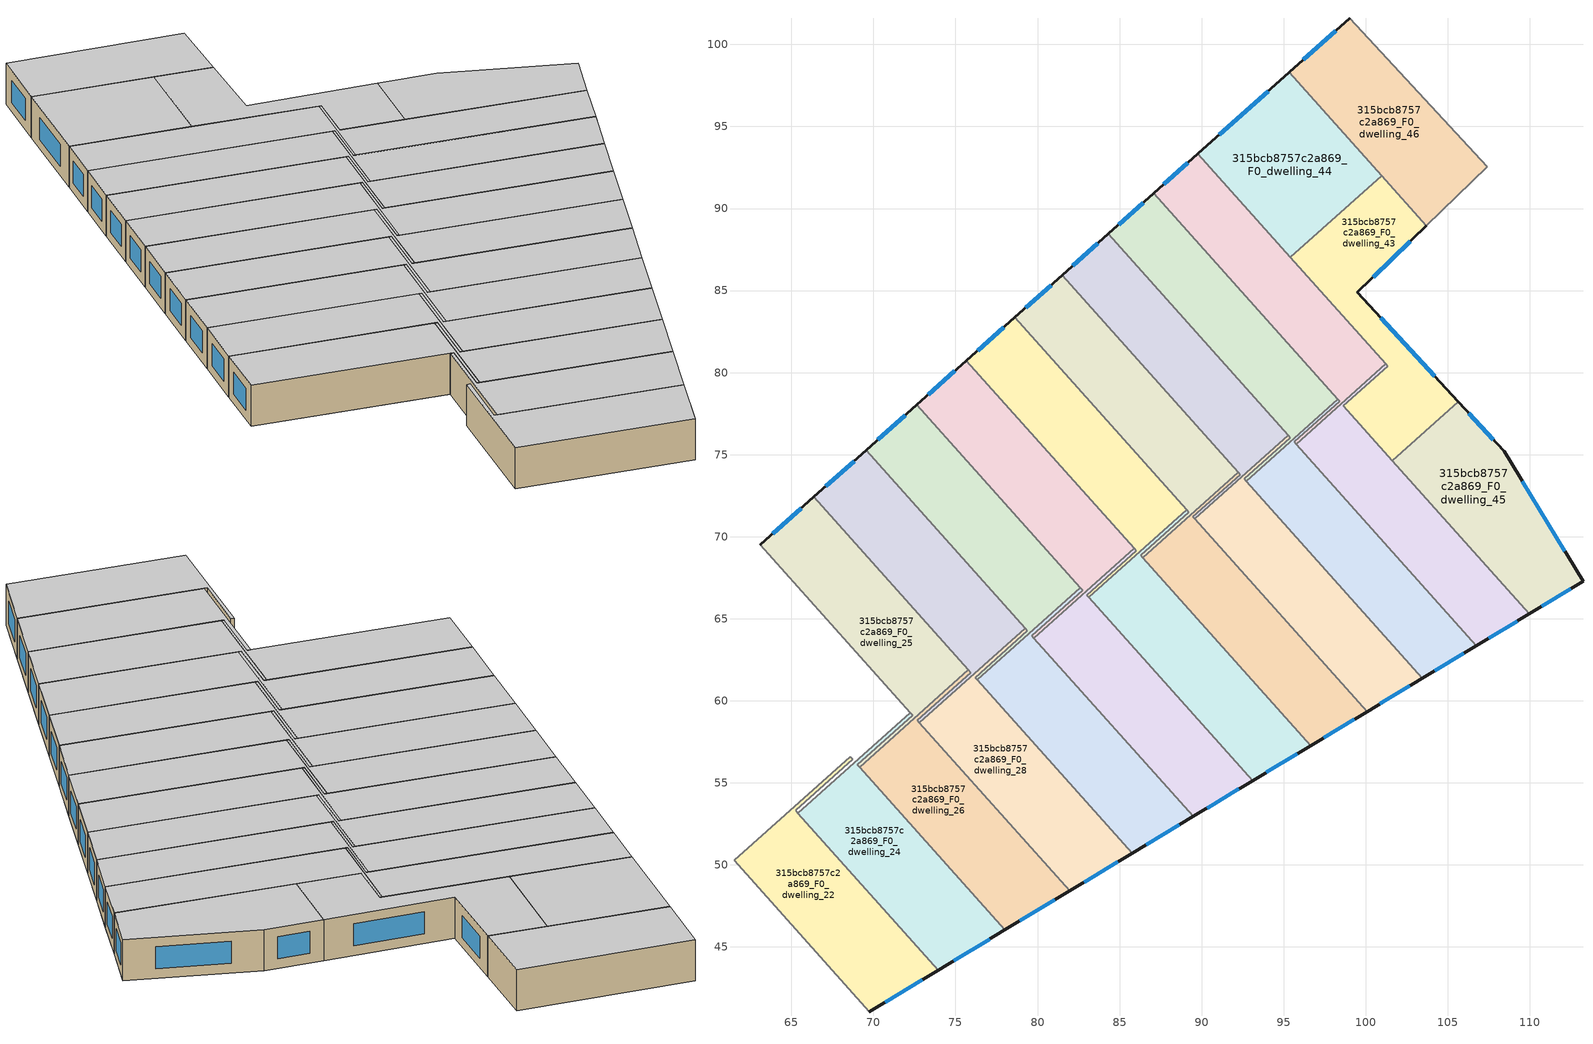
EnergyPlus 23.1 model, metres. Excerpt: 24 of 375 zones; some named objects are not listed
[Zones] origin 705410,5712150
315bcb8757c2a869_F0_dwelling_22
 floor ground (EU_floor_Construction): 68.73,56.43 65.25,53.32 73.95,43.59 69.75,41.06 61.5,50.28 68.57,56.6 z0
 wall outside (EU_wall_Construction): 69.75,41.06 73.95,43.59 z0:3
 wall to 315bcb8757c2a869_F0_dwelling_21 (EU_wall_Construction): 68.57,56.6 61.5,50.28 z0:3
 wall to 315bcb8757c2a869_F0_dwelling_23 (EU_wall_Construction): 65.39,53.16 65.25,53.32 68.73,56.43 68.58,56.6 z0:3
 wall to 315bcb8757c2a869_F0_dwelling_20 (EU_wall_Construction): 61.5,50.28 69.75,41.06 z0:3
 wall to 315bcb8757c2a869_F0_dwelling_24 (EU_wall_Construction): 73.95,43.59 65.39,53.16 z0:3
 window (EU_Window_Construction): 70.72,41.64 72.98,43 z0.69:2.31
 ceiling to 315bcb8757c2a869_F1_dwelling_22 (EU_floor_Construction): 73.95,43.59 65.25,53.32 68.73,56.43 68.57,56.6 61.5,50.28 69.75,41.06 z3
315bcb8757c2a869_F0_dwelling_24
 floor ground (EU_floor_Construction): 72.39,59.12 69.02,56.11 78.02,46.04 73.95,43.59 65.39,53.16 72.24,59.28 z0
 wall outside (EU_wall_Construction): 73.95,43.59 78.02,46.04 z0:3
 wall to 315bcb8757c2a869_F0_dwelling_23 (EU_wall_Construction): 72.24,59.28 65.39,53.16 z0:3
 wall to 315bcb8757c2a869_F0_dwelling_25 (EU_wall_Construction): 69.15,55.95 69.02,56.11 72.39,59.12 72.24,59.28 z0:3
 wall to 315bcb8757c2a869_F0_dwelling_26 (EU_wall_Construction): 78.02,46.04 69.16,55.95 z0:3
 window (EU_Window_Construction): 74.89,44.16 77.07,45.47 z0.69:2.31
 ceiling to 315bcb8757c2a869_F1_dwelling_24 (EU_floor_Construction): 78.02,46.04 69.02,56.11 72.39,59.12 72.24,59.28 65.39,53.16 73.95,43.59 z3
315bcb8757c2a869_F0_dwelling_25
 floor ground (EU_floor_Construction): 66.37,72.42 75.79,61.88 69.16,55.95 69.02,56.11 72.39,59.12 63.1,69.5 z0
 wall outside (EU_wall_Construction): 66.37,72.42 63.1,69.5 z0:3
 wall to 315bcb8757c2a869_F0_dwelling_26 (EU_wall_Construction): 69.16,55.95 75.79,61.88 z0:3
 wall to 315bcb8757c2a869_F0_dwelling_23 (EU_wall_Construction): 63.1,69.5 72.24,59.28 z0:3
 wall to 315bcb8757c2a869_F0_dwelling_27 (EU_wall_Construction): 75.79,61.88 66.37,72.42 z0:3
 window (EU_Window_Construction): 65.62,71.75 63.86,70.18 z0.69:2.31
 ceiling to 315bcb8757c2a869_F1_dwelling_25 (EU_floor_Construction): 72.39,59.12 69.02,56.11 69.16,55.95 75.79,61.88 66.37,72.42 63.1,69.5 z3
315bcb8757c2a869_F0_dwelling_26
 floor ground (EU_floor_Construction): 75.94,61.73 72.67,58.8 81.95,48.42 78.02,46.04 69.16,55.95 75.79,61.88 z0
 wall outside (EU_wall_Construction): 78.02,46.04 81.95,48.42 z0:3
 wall to 315bcb8757c2a869_F0_dwelling_27 (EU_wall_Construction): 72.8,58.65 72.67,58.8 75.94,61.73 75.79,61.88 z0:3
 wall to 315bcb8757c2a869_F0_dwelling_28 (EU_wall_Construction): 81.95,48.42 72.8,58.65 z0:3
 window (EU_Window_Construction): 78.93,46.59 81.04,47.87 z0.69:2.31
 ceiling to 315bcb8757c2a869_F1_dwelling_26 (EU_floor_Construction): 81.95,48.42 72.67,58.8 75.94,61.73 75.79,61.88 69.16,55.95 78.02,46.04 z3
315bcb8757c2a869_F0_dwelling_27
 floor ground (EU_floor_Construction): 69.55,75.26 79.25,64.42 72.8,58.65 72.67,58.8 75.94,61.73 66.37,72.42 z0
 wall outside (EU_wall_Construction): 69.55,75.26 66.37,72.42 z0:3
 wall to 315bcb8757c2a869_F0_dwelling_28 (EU_wall_Construction): 72.8,58.65 79.25,64.42 z0:3
 wall to 315bcb8757c2a869_F0_dwelling_29 (EU_wall_Construction): 79.25,64.42 69.55,75.26 z0:3
 window (EU_Window_Construction): 68.82,74.61 67.11,73.08 z0.69:2.31
 ceiling to 315bcb8757c2a869_F1_dwelling_27 (EU_floor_Construction): 75.94,61.73 72.67,58.8 72.8,58.65 79.25,64.42 69.55,75.26 66.37,72.42 z3
315bcb8757c2a869_F0_dwelling_28
 floor ground (EU_floor_Construction): 79.39,64.26 76.21,61.42 85.78,50.72 81.95,48.42 72.8,58.65 79.25,64.42 z0
 wall outside (EU_wall_Construction): 81.95,48.42 85.78,50.72 z0:3
 wall to 315bcb8757c2a869_F0_dwelling_29 (EU_wall_Construction): 76.34,61.27 76.21,61.42 79.39,64.26 79.25,64.42 z0:3
 wall to 315bcb8757c2a869_F0_dwelling_30 (EU_wall_Construction): 85.78,50.72 76.34,61.27 z0:3
 window (EU_Window_Construction): 82.84,48.95 84.89,50.19 z0.69:2.31
 ceiling to 315bcb8757c2a869_F1_dwelling_28 (EU_floor_Construction): 85.78,50.72 76.21,61.42 79.39,64.26 79.25,64.42 72.8,58.65 81.95,48.42 z3
315bcb8757c2a869_F0_dwelling_29
 floor ground (EU_floor_Construction): 72.65,78.03 82.61,66.88 76.34,61.27 76.21,61.42 79.39,64.26 69.55,75.26 z0
 wall outside (EU_wall_Construction): 72.65,78.03 69.55,75.26 z0:3
 wall to 315bcb8757c2a869_F0_dwelling_30 (EU_wall_Construction): 76.34,61.27 82.61,66.88 z0:3
 wall to 315bcb8757c2a869_F0_dwelling_31 (EU_wall_Construction): 82.61,66.88 72.65,78.03 z0:3
 window (EU_Window_Construction): 71.93,77.39 70.27,75.9 z0.69:2.31
 ceiling to 315bcb8757c2a869_F1_dwelling_29 (EU_floor_Construction): 79.39,64.26 76.21,61.42 76.34,61.27 82.61,66.88 72.65,78.03 69.55,75.26 z3
315bcb8757c2a869_F0_dwelling_30
 floor ground (EU_floor_Construction): 82.75,66.73 79.65,63.96 89.49,52.96 85.78,50.72 76.34,61.27 82.61,66.88 z0
 wall outside (EU_wall_Construction): 85.78,50.72 89.49,52.96 z0:3
 wall to 315bcb8757c2a869_F0_dwelling_31 (EU_wall_Construction): 79.78,63.82 79.65,63.96 82.75,66.73 82.61,66.88 z0:3
 wall to 315bcb8757c2a869_F0_dwelling_32 (EU_wall_Construction): 89.49,52.96 79.78,63.82 z0:3
 window (EU_Window_Construction): 86.64,51.24 88.63,52.44 z0.69:2.31
 ceiling to 315bcb8757c2a869_F1_dwelling_30 (EU_floor_Construction): 89.49,52.96 79.65,63.96 82.75,66.73 82.61,66.88 76.34,61.27 85.78,50.72 z3
315bcb8757c2a869_F0_dwelling_31
 floor ground (EU_floor_Construction): 75.67,80.73 85.89,69.29 79.78,63.82 79.65,63.96 82.75,66.73 72.65,78.03 z0
 wall outside (EU_wall_Construction): 75.67,80.73 72.65,78.03 z0:3
 wall to 315bcb8757c2a869_F0_dwelling_32 (EU_wall_Construction): 79.78,63.82 85.89,69.29 z0:3
 wall to 315bcb8757c2a869_F0_dwelling_33 (EU_wall_Construction): 85.89,69.29 75.67,80.73 z0:3
 window (EU_Window_Construction): 74.97,80.1 73.35,78.65 z0.69:2.31
 ceiling to 315bcb8757c2a869_F1_dwelling_31 (EU_floor_Construction): 82.75,66.73 79.65,63.96 79.78,63.82 85.89,69.29 75.67,80.73 72.65,78.03 z3
315bcb8757c2a869_F0_dwelling_32
 floor ground (EU_floor_Construction): 86.03,69.14 83.01,66.44 93.11,55.14 89.49,52.96 79.78,63.82 85.89,69.29 z0
 wall outside (EU_wall_Construction): 89.49,52.96 93.11,55.14 z0:3
 wall to 315bcb8757c2a869_F0_dwelling_33 (EU_wall_Construction): 83.13,66.3 83.01,66.44 86.03,69.14 85.89,69.29 z0:3
 wall to 315bcb8757c2a869_F0_dwelling_34 (EU_wall_Construction): 93.11,55.14 83.13,66.3 z0:3
 window (EU_Window_Construction): 90.33,53.47 92.27,54.64 z0.69:2.31
 ceiling to 315bcb8757c2a869_F1_dwelling_32 (EU_floor_Construction): 93.11,55.14 83.01,66.44 86.03,69.14 85.89,69.29 79.78,63.82 89.49,52.96 z3
315bcb8757c2a869_F0_dwelling_33
 floor ground (EU_floor_Construction): 78.61,83.36 89.1,71.64 83.13,66.3 83.01,66.44 86.03,69.14 75.67,80.73 z0
 wall outside (EU_wall_Construction): 78.61,83.36 75.67,80.73 z0:3
 wall to 315bcb8757c2a869_F0_dwelling_34 (EU_wall_Construction): 83.13,66.3 89.1,71.64 z0:3
 wall to 315bcb8757c2a869_F0_dwelling_35 (EU_wall_Construction): 89.1,71.64 78.61,83.36 z0:3
 window (EU_Window_Construction): 77.93,82.75 76.35,81.34 z0.69:2.31
 ceiling to 315bcb8757c2a869_F1_dwelling_33 (EU_floor_Construction): 86.03,69.14 83.01,66.44 83.13,66.3 89.1,71.64 78.61,83.36 75.67,80.73 z3
315bcb8757c2a869_F0_dwelling_34
 floor ground (EU_floor_Construction): 89.22,71.49 86.28,68.86 86.4,68.72 96.64,57.27 93.11,55.14 83.13,66.3 89.1,71.64 z0
 wall outside (EU_wall_Construction): 93.11,55.14 96.64,57.27 z0:3
 wall to 315bcb8757c2a869_F0_dwelling_35 (EU_wall_Construction): 86.4,68.72 86.28,68.86 89.22,71.49 89.1,71.64 z0:3
 wall to 315bcb8757c2a869_F0_dwelling_36 (EU_wall_Construction): 96.64,57.27 86.4,68.72 z0:3
 window (EU_Window_Construction): 93.93,55.63 95.82,56.78 z0.69:2.31
 ceiling to 315bcb8757c2a869_F1_dwelling_34 (EU_floor_Construction): 96.64,57.27 86.4,68.72 86.28,68.86 89.22,71.49 89.1,71.64 83.13,66.3 93.11,55.14 z3
315bcb8757c2a869_F0_dwelling_35
 floor ground (EU_floor_Construction): 81.49,85.93 92.23,73.93 86.4,68.72 86.28,68.86 89.22,71.49 78.61,83.36 z0
 wall outside (EU_wall_Construction): 81.49,85.93 78.61,83.36 z0:3
 wall to 315bcb8757c2a869_F0_dwelling_36 (EU_wall_Construction): 86.4,68.72 92.23,73.93 z0:3
 wall to 315bcb8757c2a869_F0_dwelling_37 (EU_wall_Construction): 92.23,73.93 81.49,85.93 z0:3
 window (EU_Window_Construction): 80.83,85.34 79.28,83.96 z0.69:2.31
 ceiling to 315bcb8757c2a869_F1_dwelling_35 (EU_floor_Construction): 89.22,71.49 86.28,68.86 86.4,68.72 92.23,73.93 81.49,85.93 78.61,83.36 z3
315bcb8757c2a869_F0_dwelling_36
 floor ground (EU_floor_Construction): 92.35,73.79 89.47,71.22 100.08,59.35 96.64,57.27 86.4,68.72 92.23,73.93 z0
 wall outside (EU_wall_Construction): 96.64,57.27 100.08,59.35 z0:3
 wall to 315bcb8757c2a869_F0_dwelling_37 (EU_wall_Construction): 89.59,71.08 89.47,71.22 92.35,73.79 92.23,73.93 z0:3
 wall to 315bcb8757c2a869_F0_dwelling_38 (EU_wall_Construction): 100.08,59.35 89.59,71.08 z0:3
 window (EU_Window_Construction): 97.44,57.75 99.29,58.87 z0.69:2.31
 ceiling to 315bcb8757c2a869_F1_dwelling_36 (EU_floor_Construction): 100.08,59.35 89.47,71.22 92.35,73.79 92.23,73.93 86.4,68.72 96.64,57.27 z3
315bcb8757c2a869_F0_dwelling_37
 floor ground (EU_floor_Construction): 84.31,88.45 95.29,76.18 89.59,71.08 89.47,71.22 92.35,73.79 81.49,85.93 z0
 wall outside (EU_wall_Construction): 84.31,88.45 81.49,85.93 z0:3
 wall to 315bcb8757c2a869_F0_dwelling_38 (EU_wall_Construction): 89.59,71.08 95.29,76.18 z0:3
 wall to 315bcb8757c2a869_F0_dwelling_39 (EU_wall_Construction): 95.29,76.18 84.31,88.45 z0:3
 window (EU_Window_Construction): 83.66,87.87 82.15,86.52 z0.69:2.31
 ceiling to 315bcb8757c2a869_F1_dwelling_37 (EU_floor_Construction): 92.35,73.79 89.47,71.22 89.59,71.08 95.29,76.18 84.31,88.45 81.49,85.93 z3
315bcb8757c2a869_F0_dwelling_38
 floor ground (EU_floor_Construction): 95.41,76.04 92.59,73.52 103.45,61.38 100.08,59.35 89.59,71.08 95.29,76.18 z0
 wall outside (EU_wall_Construction): 100.08,59.35 103.45,61.38 z0:3
 wall to 315bcb8757c2a869_F0_dwelling_39 (EU_wall_Construction): 92.71,73.39 92.59,73.52 95.41,76.04 95.29,76.18 z0:3
 wall to 315bcb8757c2a869_F0_dwelling_40 (EU_wall_Construction): 103.45,61.38 92.71,73.39 z0:3
 window (EU_Window_Construction): 100.86,59.82 102.67,60.91 z0.69:2.31
 ceiling to 315bcb8757c2a869_F1_dwelling_38 (EU_floor_Construction): 103.45,61.38 92.59,73.52 95.41,76.04 95.29,76.18 89.59,71.08 100.08,59.35 z3
315bcb8757c2a869_F0_dwelling_39
 floor ground (EU_floor_Construction): 87.07,90.92 98.29,78.38 92.71,73.39 92.59,73.52 95.41,76.04 84.31,88.45 z0
 wall outside (EU_wall_Construction): 87.07,90.92 84.31,88.45 z0:3
 wall to 315bcb8757c2a869_F0_dwelling_40 (EU_wall_Construction): 92.71,73.39 98.29,78.38 z0:3
 wall to 315bcb8757c2a869_F0_dwelling_41 (EU_wall_Construction): 98.29,78.38 87.07,90.92 z0:3
 window (EU_Window_Construction): 86.43,90.35 84.95,89.02 z0.69:2.31
 ceiling to 315bcb8757c2a869_F1_dwelling_39 (EU_floor_Construction): 95.41,76.04 92.59,73.52 92.71,73.39 98.29,78.38 87.07,90.92 84.31,88.45 z3
315bcb8757c2a869_F0_dwelling_40
 floor ground (EU_floor_Construction): 98.41,78.24 95.65,75.78 106.75,63.36 103.45,61.38 92.71,73.39 98.29,78.38 z0
 wall outside (EU_wall_Construction): 103.45,61.38 106.75,63.36 z0:3
 wall to 315bcb8757c2a869_F0_dwelling_41 (EU_wall_Construction): 98.4,78.24 98.29,78.38 / 95.76,75.65 95.65,75.78 98.41,78.24 z0:3
 wall to 315bcb8757c2a869_F0_dwelling_42 (EU_wall_Construction): 106.75,63.36 95.76,75.65 z0:3
 window (EU_Window_Construction): 104.21,61.84 105.98,62.9 z0.69:2.31
 ceiling to 315bcb8757c2a869_F1_dwelling_40 (EU_floor_Construction): 106.75,63.36 95.65,75.78 98.41,78.24 98.29,78.38 92.71,73.39 103.45,61.38 z3
315bcb8757c2a869_F0_dwelling_41
 floor ground (EU_floor_Construction): 89.78,93.34 101.22,80.53 95.76,75.65 95.65,75.78 98.41,78.24 87.07,90.92 z0
 wall outside (EU_wall_Construction): 89.78,93.34 87.07,90.92 z0:3
 wall to 315bcb8757c2a869_F0_dwelling_42 (EU_wall_Construction): 95.76,75.65 101.22,80.53 z0:3
 wall to 315bcb8757c2a869_F0_dwelling_43 (EU_wall_Construction): 101.22,80.53 95.41,87.04 z0:3
 wall to 315bcb8757c2a869_F0_dwelling_44 (EU_wall_Construction): 95.41,87.04 89.78,93.34 z0:3
 window (EU_Window_Construction): 89.15,92.78 87.7,91.48 z0.69:2.31
 ceiling to 315bcb8757c2a869_F1_dwelling_41 (EU_floor_Construction): 98.41,78.24 95.65,75.78 95.76,75.65 101.22,80.53 89.78,93.34 87.07,90.92 z3
315bcb8757c2a869_F0_dwelling_42
 floor ground (EU_floor_Construction): 101.34,80.4 98.64,77.99 109.97,65.31 106.75,63.36 95.76,75.65 101.22,80.53 z0
 wall outside (EU_wall_Construction): 106.75,63.36 109.97,65.31 z0:3
 wall to 315bcb8757c2a869_F0_dwelling_43 (EU_wall_Construction): 101.63,74.64 98.64,77.99 101.34,80.4 101.22,80.53 z0:3
 wall to 315bcb8757c2a869_F0_dwelling_45 (EU_wall_Construction): 109.97,65.31 101.63,74.64 z0:3
 window (EU_Window_Construction): 107.49,63.81 109.22,64.86 z0.69:2.31
 ceiling to 315bcb8757c2a869_F1_dwelling_42 (EU_floor_Construction): 109.97,65.31 98.64,77.99 101.34,80.4 101.22,80.53 95.76,75.65 106.75,63.36 z3
315bcb8757c2a869_F0_dwelling_43
 floor ground (EU_floor_Construction): 103.69,88.95 99.47,84.88 105.64,78.23 101.63,74.64 98.64,77.99 101.34,80.4 95.41,87.04 100.96,92 z0
 wall outside (EU_wall_Construction): 105.64,78.23 99.47,84.88 103.69,88.95 z0:3
 wall to 315bcb8757c2a869_F0_dwelling_44 (EU_wall_Construction): 100.96,92 95.41,87.04 z0:3
 wall to 315bcb8757c2a869_F0_dwelling_45 (EU_wall_Construction): 101.63,74.64 105.64,78.23 z0:3
 wall to 315bcb8757c2a869_F0_dwelling_46 (EU_wall_Construction): 103.69,88.95 100.96,92 z0:3
 window (EU_Window_Construction): 100.45,85.83 102.71,88.01 / 104.21,79.77 100.9,83.34 z0.69:2.31
 ceiling to 315bcb8757c2a869_F1_dwelling_43 (EU_floor_Construction): 105.64,78.23 99.47,84.88 103.69,88.95 100.96,92 95.41,87.04 101.34,80.4 98.64,77.99 101.63,74.64 z3
315bcb8757c2a869_F0_dwelling_44
 floor ground (EU_floor_Construction): 95.33,98.3 100.96,92 95.41,87.04 89.78,93.34 z0
 wall outside (EU_wall_Construction): 95.33,98.3 89.78,93.34 z0:3
 wall to 315bcb8757c2a869_F0_dwelling_46 (EU_wall_Construction): 100.96,92 95.33,98.3 z0:3
 window (EU_Window_Construction): 94.05,97.15 91.06,94.48 z0.69:2.31
 ceiling to 315bcb8757c2a869_F1_dwelling_44 (EU_floor_Construction): 100.96,92 95.33,98.3 89.78,93.34 95.41,87.04 z3
315bcb8757c2a869_F0_dwelling_45
 floor ground (EU_floor_Construction): 108.43,75.21 113.24,67.28 109.97,65.31 101.63,74.64 105.64,78.23 z0
 wall outside (EU_wall_Construction): 109.97,65.31 113.24,67.28 108.43,75.21 105.64,78.23 z0:3
 window (EU_Window_Construction): 107.79,75.91 106.29,77.53 / 112.13,69.12 109.55,73.38 / 110.73,65.76 112.48,66.82 z0.69:2.31
 ceiling to 315bcb8757c2a869_F1_dwelling_45 (EU_floor_Construction): 113.24,67.28 108.43,75.21 105.64,78.23 101.63,74.64 109.97,65.31 z3
315bcb8757c2a869_F0_dwelling_46
 floor ground (EU_floor_Construction): 99.02,101.59 107.41,92.54 103.69,88.95 95.33,98.3 z0
 wall outside (EU_wall_Construction): 99.02,101.59 95.33,98.3 z0:3
 wall adiabatic (EU_wall_Construction): 103.69,88.95 107.41,92.54 99.02,101.59 z0:3
 window (EU_Window_Construction): 98.17,100.83 96.18,99.06 z0.69:2.31
 ceiling to 315bcb8757c2a869_F1_dwelling_46 (EU_floor_Construction): 107.41,92.54 99.02,101.59 95.33,98.3 103.69,88.95 z3
[Building]
EU S2 Campaign: North Axis=0; Terrain=City; Solar Distribution=FullExterior
[Site:Location]
London: Latitude=51.5; Longitude=-0.5; Time Zone=0; Elevation=25
[SizingPeriod:WeatherFileDays]
AnnualSizingPeriod: Begin Month=1; Begin Day of Month=1; End Month=12; End Day of Month=31; Day of Week for Start Day=Monday; Use Weather File Daylight Saving Period=No; Use Weather File Rain and Snow Indicators=No
[MATERIAL]
EU_InternalMass_Material: Roughness=MediumRough; Thickness=0.1; Conductivity=1; Density=1800; Specific Heat=900; Thermal Absorptance=0.9; Solar Absorptance=0.7; Visible Absorptance=0.7
[MATERIAL:NOMASS] Roughness=MediumRough; Thermal Absorptance=0.9; Solar Absorptance=0.7; Visible Absorptance=0.7
Name | Thermal Resistance
EU_wall_NoMass | 0.635353
EU_floor_NoMass | 1.96382
[WINDOWMATERIAL:SIMPLEGLAZINGSYSTEM]
EU_Window_SimpleGlazing: UFactor=2.96269; Solar Heat Gain Coefficient=0.76; Visible Transmittance=0.76
[CONSTRUCTION]
EU_wall_Construction: EU_wall_NoMass
EU_floor_Construction: EU_floor_NoMass
EU_Window_Construction: EU_Window_SimpleGlazing
EU_InternalMass_Construction: EU_InternalMass_Material
[ZONE] Type=1; Multiplier=1; Ceiling Height=autocalculate; Floor Area=autocalculate; Part of Total Floor Area=Yes
Name | Volume
315bcb8757c2a869_F0_dwelling_22; 315bcb8757c2a869_F0_dwelling_42 | 188.76
315bcb8757c2a869_F0_dwelling_24; 315bcb8757c2a869_F0_dwelling_28; 315bcb8757c2a869_F0_dwelling_31; 315bcb8757c2a869_F0_dwelling_40 | 188.769
315bcb8757c2a869_F0_dwelling_25; 315bcb8757c2a869_F0_dwelling_36 | 188.786
315bcb8757c2a869_F0_dwelling_26 | 188.774
315bcb8757c2a869_F0_dwelling_27 | 188.78
315bcb8757c2a869_F0_dwelling_29 | 188.737
315bcb8757c2a869_F0_dwelling_30 | 188.81
315bcb8757c2a869_F0_dwelling_32 | 188.796
315bcb8757c2a869_F0_dwelling_33 | 188.805
315bcb8757c2a869_F0_dwelling_34 | 188.767
315bcb8757c2a869_F0_dwelling_35 | 188.752
315bcb8757c2a869_F0_dwelling_37 | 188.779
315bcb8757c2a869_F0_dwelling_38 | 188.756
315bcb8757c2a869_F0_dwelling_39 | 188.775
315bcb8757c2a869_F0_dwelling_41 | 188.809
315bcb8757c2a869_F0_dwelling_43 | 188.777
315bcb8757c2a869_F0_dwelling_44 | 188.77
315bcb8757c2a869_F0_dwelling_45 | 188.792
315bcb8757c2a869_F0_dwelling_46 | 188.787
[INTERNALMASS] Construction=EU_InternalMass_Construction
Name | Zone or ZoneList | Surface Area
315bcb8757c2a869_F0_dwelling_22_EU_InternalMass | 315bcb8757c2a869_F0_dwelling_22 | 62.9205
315bcb8757c2a869_F0_dwelling_24_EU_InternalMass | 315bcb8757c2a869_F0_dwelling_24 | 62.9239
315bcb8757c2a869_F0_dwelling_25_EU_InternalMass | 315bcb8757c2a869_F0_dwelling_25 | 62.9283
315bcb8757c2a869_F0_dwelling_26_EU_InternalMass | 315bcb8757c2a869_F0_dwelling_26 | 62.9248
315bcb8757c2a869_F0_dwelling_27_EU_InternalMass | 315bcb8757c2a869_F0_dwelling_27 | 62.9261
315bcb8757c2a869_F0_dwelling_28_EU_InternalMass | 315bcb8757c2a869_F0_dwelling_28 | 62.9238
315bcb8757c2a869_F0_dwelling_29_EU_InternalMass | 315bcb8757c2a869_F0_dwelling_29 | 62.9125
315bcb8757c2a869_F0_dwelling_30_EU_InternalMass | 315bcb8757c2a869_F0_dwelling_30 | 62.9361
315bcb8757c2a869_F0_dwelling_31_EU_InternalMass | 315bcb8757c2a869_F0_dwelling_31 | 62.9235
315bcb8757c2a869_F0_dwelling_32_EU_InternalMass | 315bcb8757c2a869_F0_dwelling_32 | 62.9315
315bcb8757c2a869_F0_dwelling_33_EU_InternalMass | 315bcb8757c2a869_F0_dwelling_33 | 62.9351
315bcb8757c2a869_F0_dwelling_34_EU_InternalMass | 315bcb8757c2a869_F0_dwelling_34 | 62.9226
315bcb8757c2a869_F0_dwelling_35_EU_InternalMass | 315bcb8757c2a869_F0_dwelling_35 | 62.9183
315bcb8757c2a869_F0_dwelling_36_EU_InternalMass | 315bcb8757c2a869_F0_dwelling_36 | 62.9285
315bcb8757c2a869_F0_dwelling_37_EU_InternalMass | 315bcb8757c2a869_F0_dwelling_37 | 62.9276
315bcb8757c2a869_F0_dwelling_38_EU_InternalMass | 315bcb8757c2a869_F0_dwelling_38 | 62.9201
315bcb8757c2a869_F0_dwelling_39_EU_InternalMass | 315bcb8757c2a869_F0_dwelling_39 | 62.9239
315bcb8757c2a869_F0_dwelling_40_EU_InternalMass | 315bcb8757c2a869_F0_dwelling_40 | 62.9227
315bcb8757c2a869_F0_dwelling_41_EU_InternalMass | 315bcb8757c2a869_F0_dwelling_41 | 62.9348
315bcb8757c2a869_F0_dwelling_42_EU_InternalMass | 315bcb8757c2a869_F0_dwelling_42 | 62.9203
315bcb8757c2a869_F0_dwelling_43_EU_InternalMass | 315bcb8757c2a869_F0_dwelling_43 | 62.9263
315bcb8757c2a869_F0_dwelling_44_EU_InternalMass | 315bcb8757c2a869_F0_dwelling_44 | 62.921
315bcb8757c2a869_F0_dwelling_45_EU_InternalMass | 315bcb8757c2a869_F0_dwelling_45 | 62.9304
315bcb8757c2a869_F0_dwelling_46_EU_InternalMass | 315bcb8757c2a869_F0_dwelling_46 | 62.9291
[OTHEREQUIPMENT] Fuel Type=Electricity; Design Level Calculation Method=Watts/Area; Power per Zone Floor Area=1; Fraction Latent=0; Fraction Radiant=0; Fraction Lost=0; Carbon Dioxide Generation Rate=0; EndUse Subcategory=EU_Step8_InternalGains
Name | Zone or ZoneList or Space or SpaceList | Schedule
EU_Step8_InternalGain_315bcb8757c2a869_F0_dwelling_22_f000 | 315bcb8757c2a869_F0_dwelling_22 | EU_Step8_GainSchedule_315bcb8757c2a869_F0_dwelling_22_f000
EU_Step8_InternalGain_315bcb8757c2a869_F0_dwelling_24_f000 | 315bcb8757c2a869_F0_dwelling_24 | EU_Step8_GainSchedule_315bcb8757c2a869_F0_dwelling_24_f000
EU_Step8_InternalGain_315bcb8757c2a869_F0_dwelling_25_f000 | 315bcb8757c2a869_F0_dwelling_25 | EU_Step8_GainSchedule_315bcb8757c2a869_F0_dwelling_25_f000
EU_Step8_InternalGain_315bcb8757c2a869_F0_dwelling_26_f000 | 315bcb8757c2a869_F0_dwelling_26 | EU_Step8_GainSchedule_315bcb8757c2a869_F0_dwelling_26_f000
EU_Step8_InternalGain_315bcb8757c2a869_F0_dwelling_27_f000 | 315bcb8757c2a869_F0_dwelling_27 | EU_Step8_GainSchedule_315bcb8757c2a869_F0_dwelling_27_f000
EU_Step8_InternalGain_315bcb8757c2a869_F0_dwelling_28_f000 | 315bcb8757c2a869_F0_dwelling_28 | EU_Step8_GainSchedule_315bcb8757c2a869_F0_dwelling_28_f000
EU_Step8_InternalGain_315bcb8757c2a869_F0_dwelling_29_f000 | 315bcb8757c2a869_F0_dwelling_29 | EU_Step8_GainSchedule_315bcb8757c2a869_F0_dwelling_29_f000
EU_Step8_InternalGain_315bcb8757c2a869_F0_dwelling_30_f000 | 315bcb8757c2a869_F0_dwelling_30 | EU_Step8_GainSchedule_315bcb8757c2a869_F0_dwelling_30_f000
EU_Step8_InternalGain_315bcb8757c2a869_F0_dwelling_31_f000 | 315bcb8757c2a869_F0_dwelling_31 | EU_Step8_GainSchedule_315bcb8757c2a869_F0_dwelling_31_f000
EU_Step8_InternalGain_315bcb8757c2a869_F0_dwelling_32_f000 | 315bcb8757c2a869_F0_dwelling_32 | EU_Step8_GainSchedule_315bcb8757c2a869_F0_dwelling_32_f000
EU_Step8_InternalGain_315bcb8757c2a869_F0_dwelling_33_f000 | 315bcb8757c2a869_F0_dwelling_33 | EU_Step8_GainSchedule_315bcb8757c2a869_F0_dwelling_33_f000
EU_Step8_InternalGain_315bcb8757c2a869_F0_dwelling_34_f000 | 315bcb8757c2a869_F0_dwelling_34 | EU_Step8_GainSchedule_315bcb8757c2a869_F0_dwelling_34_f000
EU_Step8_InternalGain_315bcb8757c2a869_F0_dwelling_35_f000 | 315bcb8757c2a869_F0_dwelling_35 | EU_Step8_GainSchedule_315bcb8757c2a869_F0_dwelling_35_f000
EU_Step8_InternalGain_315bcb8757c2a869_F0_dwelling_36_f000 | 315bcb8757c2a869_F0_dwelling_36 | EU_Step8_GainSchedule_315bcb8757c2a869_F0_dwelling_36_f000
EU_Step8_InternalGain_315bcb8757c2a869_F0_dwelling_37_f000 | 315bcb8757c2a869_F0_dwelling_37 | EU_Step8_GainSchedule_315bcb8757c2a869_F0_dwelling_37_f000
EU_Step8_InternalGain_315bcb8757c2a869_F0_dwelling_38_f000 | 315bcb8757c2a869_F0_dwelling_38 | EU_Step8_GainSchedule_315bcb8757c2a869_F0_dwelling_38_f000
EU_Step8_InternalGain_315bcb8757c2a869_F0_dwelling_39_f000 | 315bcb8757c2a869_F0_dwelling_39 | EU_Step8_GainSchedule_315bcb8757c2a869_F0_dwelling_39_f000
EU_Step8_InternalGain_315bcb8757c2a869_F0_dwelling_40_f000 | 315bcb8757c2a869_F0_dwelling_40 | EU_Step8_GainSchedule_315bcb8757c2a869_F0_dwelling_40_f000
EU_Step8_InternalGain_315bcb8757c2a869_F0_dwelling_41_f000 | 315bcb8757c2a869_F0_dwelling_41 | EU_Step8_GainSchedule_315bcb8757c2a869_F0_dwelling_41_f000
EU_Step8_InternalGain_315bcb8757c2a869_F0_dwelling_42_f000 | 315bcb8757c2a869_F0_dwelling_42 | EU_Step8_GainSchedule_315bcb8757c2a869_F0_dwelling_42_f000
EU_Step8_InternalGain_315bcb8757c2a869_F0_dwelling_43_f000 | 315bcb8757c2a869_F0_dwelling_43 | EU_Step8_GainSchedule_315bcb8757c2a869_F0_dwelling_43_f000
EU_Step8_InternalGain_315bcb8757c2a869_F0_dwelling_44_f000 | 315bcb8757c2a869_F0_dwelling_44 | EU_Step8_GainSchedule_315bcb8757c2a869_F0_dwelling_44_f000
EU_Step8_InternalGain_315bcb8757c2a869_F0_dwelling_45_f000 | 315bcb8757c2a869_F0_dwelling_45 | EU_Step8_GainSchedule_315bcb8757c2a869_F0_dwelling_45_f000
EU_Step8_InternalGain_315bcb8757c2a869_F0_dwelling_46_f000 | 315bcb8757c2a869_F0_dwelling_46 | EU_Step8_GainSchedule_315bcb8757c2a869_F0_dwelling_46_f000
[ZONEVENTILATION:DESIGNFLOWRATE] Schedule=EU_AlwaysOn; Design Flow Rate Calculation Method=AirChanges/Hour; Air Changes per Hour=0.555504; Ventilation Type=Natural; Fan Pressure Rise=0; Fan Total Efficiency=1; Constant Term Coefficient=1; Temperature Term Coefficient=0; Velocity Term Coefficient=0; Velocity Squared Term Coefficient=0; Minimum Indoor Temperature=-100; Maximum Indoor Temperature=100; Delta Temperature=-100; Minimum Outdoor Temperature=-100; Maximum Outdoor Temperature=100; Maximum Wind Speed=40
Name | Zone or ZoneList or Space or SpaceList
EU_ConstantAir_315bcb8757c2a869_F0_dwelling_22 | 315bcb8757c2a869_F0_dwelling_22
EU_ConstantAir_315bcb8757c2a869_F0_dwelling_24 | 315bcb8757c2a869_F0_dwelling_24
EU_ConstantAir_315bcb8757c2a869_F0_dwelling_25 | 315bcb8757c2a869_F0_dwelling_25
EU_ConstantAir_315bcb8757c2a869_F0_dwelling_26 | 315bcb8757c2a869_F0_dwelling_26
EU_ConstantAir_315bcb8757c2a869_F0_dwelling_27 | 315bcb8757c2a869_F0_dwelling_27
EU_ConstantAir_315bcb8757c2a869_F0_dwelling_28 | 315bcb8757c2a869_F0_dwelling_28
EU_ConstantAir_315bcb8757c2a869_F0_dwelling_29 | 315bcb8757c2a869_F0_dwelling_29
EU_ConstantAir_315bcb8757c2a869_F0_dwelling_30 | 315bcb8757c2a869_F0_dwelling_30
EU_ConstantAir_315bcb8757c2a869_F0_dwelling_31 | 315bcb8757c2a869_F0_dwelling_31
EU_ConstantAir_315bcb8757c2a869_F0_dwelling_32 | 315bcb8757c2a869_F0_dwelling_32
EU_ConstantAir_315bcb8757c2a869_F0_dwelling_33 | 315bcb8757c2a869_F0_dwelling_33
EU_ConstantAir_315bcb8757c2a869_F0_dwelling_34 | 315bcb8757c2a869_F0_dwelling_34
EU_ConstantAir_315bcb8757c2a869_F0_dwelling_35 | 315bcb8757c2a869_F0_dwelling_35
EU_ConstantAir_315bcb8757c2a869_F0_dwelling_36 | 315bcb8757c2a869_F0_dwelling_36
EU_ConstantAir_315bcb8757c2a869_F0_dwelling_37 | 315bcb8757c2a869_F0_dwelling_37
EU_ConstantAir_315bcb8757c2a869_F0_dwelling_38 | 315bcb8757c2a869_F0_dwelling_38
EU_ConstantAir_315bcb8757c2a869_F0_dwelling_39 | 315bcb8757c2a869_F0_dwelling_39
EU_ConstantAir_315bcb8757c2a869_F0_dwelling_40 | 315bcb8757c2a869_F0_dwelling_40
EU_ConstantAir_315bcb8757c2a869_F0_dwelling_41 | 315bcb8757c2a869_F0_dwelling_41
EU_ConstantAir_315bcb8757c2a869_F0_dwelling_42 | 315bcb8757c2a869_F0_dwelling_42
EU_ConstantAir_315bcb8757c2a869_F0_dwelling_43 | 315bcb8757c2a869_F0_dwelling_43
EU_ConstantAir_315bcb8757c2a869_F0_dwelling_44 | 315bcb8757c2a869_F0_dwelling_44
EU_ConstantAir_315bcb8757c2a869_F0_dwelling_45 | 315bcb8757c2a869_F0_dwelling_45
EU_ConstantAir_315bcb8757c2a869_F0_dwelling_46 | 315bcb8757c2a869_F0_dwelling_46
[HVACTEMPLATE:THERMOSTAT] Constant Heating Setpoint=20; Constant Cooling Setpoint=50
EU_HeatOnly_315bcb8757c2a869_F6_dwelling_4; EU_HeatOnly_315bcb8757c2a869_F6_dwelling_5; EU_HeatOnly_315bcb8757c2a869_F6_dwelling_6; EU_HeatOnly_315bcb8757c2a869_F6_dwelling_7; EU_HeatOnly_315bcb8757c2a869_F6_dwelling_8; EU_HeatOnly_315bcb8757c2a869_F6_dwelling_9; EU_HeatOnly_315bcb8757c2a869_F6_dwelling_10; EU_HeatOnly_315bcb8757c2a869_F6_dwelling_11; EU_HeatOnly_315bcb8757c2a869_F6_dwelling_12; EU_HeatOnly_315bcb8757c2a869_F6_dwelling_13; EU_HeatOnly_315bcb8757c2a869_F6_dwelling_14; EU_HeatOnly_315bcb8757c2a869_F6_dwelling_15; EU_HeatOnly_315bcb8757c2a869_F6_dwelling_16; EU_HeatOnly_315bcb8757c2a869_F6_dwelling_17; EU_HeatOnly_315bcb8757c2a869_F6_dwelling_18; EU_HeatOnly_315bcb8757c2a869_F6_dwelling_19; EU_HeatOnly_315bcb8757c2a869_F6_dwelling_20; EU_HeatOnly_315bcb8757c2a869_F6_dwelling_21; EU_HeatOnly_315bcb8757c2a869_F6_dwelling_22; EU_HeatOnly_315bcb8757c2a869_F6_dwelling_23; EU_HeatOnly_315bcb8757c2a869_F6_dwelling_24; EU_HeatOnly_315bcb8757c2a869_F6_dwelling_25; EU_HeatOnly_315bcb8757c2a869_F6_dwelling_26; EU_HeatOnly_315bcb8757c2a869_F6_dwelling_27; EU_HeatOnly_315bcb8757c2a869_F6_dwelling_28; EU_HeatOnly_315bcb8757c2a869_F6_dwelling_29; EU_HeatOnly_315bcb8757c2a869_F6_dwelling_30; EU_HeatOnly_315bcb8757c2a869_F6_dwelling_31; EU_HeatOnly_315bcb8757c2a869_F6_dwelling_32; EU_HeatOnly_315bcb8757c2a869_F6_dwelling_33; EU_HeatOnly_315bcb8757c2a869_F6_dwelling_34; EU_HeatOnly_315bcb8757c2a869_F6_dwelling_35; EU_HeatOnly_315bcb8757c2a869_F6_dwelling_36; EU_HeatOnly_315bcb8757c2a869_F6_dwelling_37; EU_HeatOnly_315bcb8757c2a869_F6_dwelling_38; EU_HeatOnly_315bcb8757c2a869_F6_dwelling_39; EU_HeatOnly_315bcb8757c2a869_F6_dwelling_40; EU_HeatOnly_315bcb8757c2a869_F6_dwelling_41; EU_HeatOnly_315bcb8757c2a869_F6_dwelling_42; EU_HeatOnly_315bcb8757c2a869_F6_dwelling_43; EU_HeatOnly_315bcb8757c2a869_F6_dwelling_44; EU_HeatOnly_315bcb8757c2a869_F6_dwelling_45; EU_HeatOnly_315bcb8757c2a869_F6_dwelling_46; EU_HeatOnly_315bcb8757c2a869_F7_dwelling_0; EU_HeatOnly_315bcb8757c2a869_F7_dwelling_1; EU_HeatOnly_315bcb8757c2a869_F7_dwelling_2; EU_HeatOnly_315bcb8757c2a869_F7_dwelling_3; EU_HeatOnly_315bcb8757c2a869_F7_dwelling_4; EU_HeatOnly_315bcb8757c2a869_F7_dwelling_5; EU_HeatOnly_315bcb8757c2a869_F7_dwelling_6; EU_HeatOnly_315bcb8757c2a869_F7_dwelling_7; EU_HeatOnly_315bcb8757c2a869_F7_dwelling_8; EU_HeatOnly_315bcb8757c2a869_F7_dwelling_9; EU_HeatOnly_315bcb8757c2a869_F7_dwelling_10; EU_HeatOnly_315bcb8757c2a869_F7_dwelling_11; EU_HeatOnly_315bcb8757c2a869_F7_dwelling_12; EU_HeatOnly_315bcb8757c2a869_F7_dwelling_13; EU_HeatOnly_315bcb8757c2a869_F7_dwelling_14; EU_HeatOnly_315bcb8757c2a869_F7_dwelling_15; EU_HeatOnly_315bcb8757c2a869_F7_dwelling_16; EU_HeatOnly_315bcb8757c2a869_F7_dwelling_17; EU_HeatOnly_315bcb8757c2a869_F7_dwelling_18; EU_HeatOnly_315bcb8757c2a869_F7_dwelling_19; EU_HeatOnly_315bcb8757c2a869_F7_dwelling_20; EU_HeatOnly_315bcb8757c2a869_F7_dwelling_21; EU_HeatOnly_315bcb8757c2a869_F7_dwelling_22; EU_HeatOnly_315bcb8757c2a869_F7_dwelling_23; EU_HeatOnly_315bcb8757c2a869_F7_dwelling_24; EU_HeatOnly_315bcb8757c2a869_F7_dwelling_25; EU_HeatOnly_315bcb8757c2a869_F7_dwelling_26; EU_HeatOnly_315bcb8757c2a869_F7_dwelling_27; EU_HeatOnly_315bcb8757c2a869_F7_dwelling_28; EU_HeatOnly_315bcb8757c2a869_F7_dwelling_29; EU_HeatOnly_315bcb8757c2a869_F7_dwelling_30; EU_HeatOnly_315bcb8757c2a869_F7_dwelling_31; EU_HeatOnly_315bcb8757c2a869_F7_dwelling_32; EU_HeatOnly_315bcb8757c2a869_F7_dwelling_33; EU_HeatOnly_315bcb8757c2a869_F7_dwelling_34; EU_HeatOnly_315bcb8757c2a869_F7_dwelling_35; EU_HeatOnly_315bcb8757c2a869_F7_dwelling_36; EU_HeatOnly_315bcb8757c2a869_F7_dwelling_37; EU_HeatOnly_315bcb8757c2a869_F7_dwelling_38; EU_HeatOnly_315bcb8757c2a869_F7_dwelling_39; EU_HeatOnly_315bcb8757c2a869_F7_dwelling_40; EU_HeatOnly_315bcb8757c2a869_F7_dwelling_41; EU_HeatOnly_315bcb8757c2a869_F7_dwelling_42; EU_HeatOnly_315bcb8757c2a869_F7_dwelling_43; EU_HeatOnly_315bcb8757c2a869_F7_dwelling_44; EU_HeatOnly_315bcb8757c2a869_F7_dwelling_45
[HVACTEMPLATE:ZONE:IDEALLOADSAIRSYSTEM] System Availability Schedule=EU_AlwaysOn; Maximum Heating Supply Air Temperature=50; Minimum Cooling Supply Air Temperature=13; Maximum Heating Supply Air Humidity Ratio=0.0156; Minimum Cooling Supply Air Humidity Ratio=0.0077; Heating Limit=NoLimit; Cooling Limit=NoLimit; Heating Availability Schedule=EU_AlwaysOn; Cooling Availability Schedule=EU_CoolingOff; Dehumidification Control Type=ConstantSensibleHeatRatio; Cooling Sensible Heat Ratio=0.7; Dehumidification Setpoint=60; Humidification Control Type=None; Humidification Setpoint=30; Outdoor Air Method=None; Outdoor Air Flow Rate per Person=0.00944; Outdoor Air Flow Rate per Zone Floor Area=0; Outdoor Air Flow Rate per Zone=0; Demand Controlled Ventilation Type=None; Outdoor Air Economizer Type=NoEconomizer; Heat Recovery Type=None; Sensible Heat Recovery Effectiveness=0.7; Latent Heat Recovery Effectiveness=0.65
Name | Template Thermostat
315bcb8757c2a869_F0_dwelling_22 | EU_HeatOnly_315bcb8757c2a869_F0_dwelling_22
315bcb8757c2a869_F0_dwelling_24 | EU_HeatOnly_315bcb8757c2a869_F0_dwelling_24
315bcb8757c2a869_F0_dwelling_25 | EU_HeatOnly_315bcb8757c2a869_F0_dwelling_25
315bcb8757c2a869_F0_dwelling_26 | EU_HeatOnly_315bcb8757c2a869_F0_dwelling_26
315bcb8757c2a869_F0_dwelling_27 | EU_HeatOnly_315bcb8757c2a869_F0_dwelling_27
315bcb8757c2a869_F0_dwelling_28 | EU_HeatOnly_315bcb8757c2a869_F0_dwelling_28
315bcb8757c2a869_F0_dwelling_29 | EU_HeatOnly_315bcb8757c2a869_F0_dwelling_29
315bcb8757c2a869_F0_dwelling_30 | EU_HeatOnly_315bcb8757c2a869_F0_dwelling_30
315bcb8757c2a869_F0_dwelling_31 | EU_HeatOnly_315bcb8757c2a869_F0_dwelling_31
315bcb8757c2a869_F0_dwelling_32 | EU_HeatOnly_315bcb8757c2a869_F0_dwelling_32
315bcb8757c2a869_F0_dwelling_33 | EU_HeatOnly_315bcb8757c2a869_F0_dwelling_33
315bcb8757c2a869_F0_dwelling_34 | EU_HeatOnly_315bcb8757c2a869_F0_dwelling_34
315bcb8757c2a869_F0_dwelling_35 | EU_HeatOnly_315bcb8757c2a869_F0_dwelling_35
315bcb8757c2a869_F0_dwelling_36 | EU_HeatOnly_315bcb8757c2a869_F0_dwelling_36
315bcb8757c2a869_F0_dwelling_37 | EU_HeatOnly_315bcb8757c2a869_F0_dwelling_37
315bcb8757c2a869_F0_dwelling_38 | EU_HeatOnly_315bcb8757c2a869_F0_dwelling_38
315bcb8757c2a869_F0_dwelling_39 | EU_HeatOnly_315bcb8757c2a869_F0_dwelling_39
315bcb8757c2a869_F0_dwelling_40 | EU_HeatOnly_315bcb8757c2a869_F0_dwelling_40
315bcb8757c2a869_F0_dwelling_41 | EU_HeatOnly_315bcb8757c2a869_F0_dwelling_41
315bcb8757c2a869_F0_dwelling_42 | EU_HeatOnly_315bcb8757c2a869_F0_dwelling_42
315bcb8757c2a869_F0_dwelling_43 | EU_HeatOnly_315bcb8757c2a869_F0_dwelling_43
315bcb8757c2a869_F0_dwelling_44 | EU_HeatOnly_315bcb8757c2a869_F0_dwelling_44
315bcb8757c2a869_F0_dwelling_45 | EU_HeatOnly_315bcb8757c2a869_F0_dwelling_45
315bcb8757c2a869_F0_dwelling_46 | EU_HeatOnly_315bcb8757c2a869_F0_dwelling_46
[SIZING:ZONE] Zone Cooling Design Supply Air Temperature Input Method=SupplyAirTemperature; Zone Cooling Design Supply Air Temperature=13; Zone Heating Design Supply Air Temperature Input Method=SupplyAirTemperature; Zone Heating Design Supply Air Temperature=50; Zone Cooling Design Supply Air Humidity Ratio=0.008; Zone Heating Design Supply Air Humidity Ratio=0.008; Cooling Design Air Flow Method=DesignDay; Cooling Design Air Flow Rate=0; Cooling Minimum Air Flow per Zone Floor Area=0.000762; Cooling Minimum Air Flow=0; Cooling Minimum Air Flow Fraction=0.2; Heating Design Air Flow Method=DesignDay; Heating Design Air Flow Rate=0; Heating Maximum Air Flow per Zone Floor Area=0.002032; Heating Maximum Air Flow=0.141576; Heating Maximum Air Flow Fraction=0.3; Account for Dedicated Outdoor Air System=No; Dedicated Outdoor Air System Control Strategy=NeutralSupplyAir; Dedicated Outdoor Air Low Setpoint Temperature for Design=autosize; Dedicated Outdoor Air High Setpoint Temperature for Design=autosize; Zone Load Sizing Method=Sensible Load Only No Latent Load; Zone Latent Cooling Design Supply Air Humidity Ratio Input Method=HumidityRatioDifference; Zone Cooling Design Supply Air Humidity Ratio Difference=0.005; Zone Latent Heating Design Supply Air Humidity Ratio Input Method=HumidityRatioDifference; Zone Humidification Design Supply Air Humidity Ratio Difference=0.005
315bcb8757c2a869_F0_dwelling_22; 315bcb8757c2a869_F0_dwelling_24; 315bcb8757c2a869_F0_dwelling_25; 315bcb8757c2a869_F0_dwelling_26; 315bcb8757c2a869_F0_dwelling_27; 315bcb8757c2a869_F0_dwelling_28; 315bcb8757c2a869_F0_dwelling_29; 315bcb8757c2a869_F0_dwelling_30; 315bcb8757c2a869_F0_dwelling_31; 315bcb8757c2a869_F0_dwelling_32; 315bcb8757c2a869_F0_dwelling_33; 315bcb8757c2a869_F0_dwelling_34; 315bcb8757c2a869_F0_dwelling_35; 315bcb8757c2a869_F0_dwelling_36; 315bcb8757c2a869_F0_dwelling_37; 315bcb8757c2a869_F0_dwelling_38; 315bcb8757c2a869_F0_dwelling_39; 315bcb8757c2a869_F0_dwelling_40; 315bcb8757c2a869_F0_dwelling_41; 315bcb8757c2a869_F0_dwelling_42; 315bcb8757c2a869_F0_dwelling_43; 315bcb8757c2a869_F0_dwelling_44; 315bcb8757c2a869_F0_dwelling_45; 315bcb8757c2a869_F0_dwelling_46
[SCHEDULE:CONSTANT]
Name | Hourly Value
EU_AlwaysOn | 1
EU_CoolingOff | 0
[SCHEDULE:FILE] Column Number=1; Rows to Skip at Top=0; Number of Hours of Data=8760; Column Separator=Comma; Interpolate to Timestep=No; Minutes per Item=60; Adjust Schedule for Daylight Savings=Yes
Name | File
EU_Step8_GainSchedule_315bcb8757c2a869_F0_dwelling_22_f000 | ../../schedules/315bcb8757c2a869/315bcb8757c2a869_F0_dwelling_22_f000_gain.csv
EU_Step8_GainSchedule_315bcb8757c2a869_F0_dwelling_24_f000 | ../../schedules/315bcb8757c2a869/315bcb8757c2a869_F0_dwelling_24_f000_gain.csv
EU_Step8_GainSchedule_315bcb8757c2a869_F0_dwelling_25_f000 | ../../schedules/315bcb8757c2a869/315bcb8757c2a869_F0_dwelling_25_f000_gain.csv
EU_Step8_GainSchedule_315bcb8757c2a869_F0_dwelling_26_f000 | ../../schedules/315bcb8757c2a869/315bcb8757c2a869_F0_dwelling_26_f000_gain.csv
EU_Step8_GainSchedule_315bcb8757c2a869_F0_dwelling_27_f000 | ../../schedules/315bcb8757c2a869/315bcb8757c2a869_F0_dwelling_27_f000_gain.csv
EU_Step8_GainSchedule_315bcb8757c2a869_F0_dwelling_28_f000 | ../../schedules/315bcb8757c2a869/315bcb8757c2a869_F0_dwelling_28_f000_gain.csv
EU_Step8_GainSchedule_315bcb8757c2a869_F0_dwelling_29_f000 | ../../schedules/315bcb8757c2a869/315bcb8757c2a869_F0_dwelling_29_f000_gain.csv
EU_Step8_GainSchedule_315bcb8757c2a869_F0_dwelling_30_f000 | ../../schedules/315bcb8757c2a869/315bcb8757c2a869_F0_dwelling_30_f000_gain.csv
EU_Step8_GainSchedule_315bcb8757c2a869_F0_dwelling_31_f000 | ../../schedules/315bcb8757c2a869/315bcb8757c2a869_F0_dwelling_31_f000_gain.csv
EU_Step8_GainSchedule_315bcb8757c2a869_F0_dwelling_32_f000 | ../../schedules/315bcb8757c2a869/315bcb8757c2a869_F0_dwelling_32_f000_gain.csv
EU_Step8_GainSchedule_315bcb8757c2a869_F0_dwelling_33_f000 | ../../schedules/315bcb8757c2a869/315bcb8757c2a869_F0_dwelling_33_f000_gain.csv
EU_Step8_GainSchedule_315bcb8757c2a869_F0_dwelling_34_f000 | ../../schedules/315bcb8757c2a869/315bcb8757c2a869_F0_dwelling_34_f000_gain.csv
EU_Step8_GainSchedule_315bcb8757c2a869_F0_dwelling_35_f000 | ../../schedules/315bcb8757c2a869/315bcb8757c2a869_F0_dwelling_35_f000_gain.csv
EU_Step8_GainSchedule_315bcb8757c2a869_F0_dwelling_36_f000 | ../../schedules/315bcb8757c2a869/315bcb8757c2a869_F0_dwelling_36_f000_gain.csv
EU_Step8_GainSchedule_315bcb8757c2a869_F0_dwelling_37_f000 | ../../schedules/315bcb8757c2a869/315bcb8757c2a869_F0_dwelling_37_f000_gain.csv
EU_Step8_GainSchedule_315bcb8757c2a869_F0_dwelling_38_f000 | ../../schedules/315bcb8757c2a869/315bcb8757c2a869_F0_dwelling_38_f000_gain.csv
EU_Step8_GainSchedule_315bcb8757c2a869_F0_dwelling_39_f000 | ../../schedules/315bcb8757c2a869/315bcb8757c2a869_F0_dwelling_39_f000_gain.csv
EU_Step8_GainSchedule_315bcb8757c2a869_F0_dwelling_40_f000 | ../../schedules/315bcb8757c2a869/315bcb8757c2a869_F0_dwelling_40_f000_gain.csv
EU_Step8_GainSchedule_315bcb8757c2a869_F0_dwelling_41_f000 | ../../schedules/315bcb8757c2a869/315bcb8757c2a869_F0_dwelling_41_f000_gain.csv
EU_Step8_GainSchedule_315bcb8757c2a869_F0_dwelling_42_f000 | ../../schedules/315bcb8757c2a869/315bcb8757c2a869_F0_dwelling_42_f000_gain.csv
EU_Step8_GainSchedule_315bcb8757c2a869_F0_dwelling_43_f000 | ../../schedules/315bcb8757c2a869/315bcb8757c2a869_F0_dwelling_43_f000_gain.csv
EU_Step8_GainSchedule_315bcb8757c2a869_F0_dwelling_44_f000 | ../../schedules/315bcb8757c2a869/315bcb8757c2a869_F0_dwelling_44_f000_gain.csv
EU_Step8_GainSchedule_315bcb8757c2a869_F0_dwelling_45_f000 | ../../schedules/315bcb8757c2a869/315bcb8757c2a869_F0_dwelling_45_f000_gain.csv
EU_Step8_GainSchedule_315bcb8757c2a869_F0_dwelling_46_f000 | ../../schedules/315bcb8757c2a869/315bcb8757c2a869_F0_dwelling_46_f000_gain.csv
